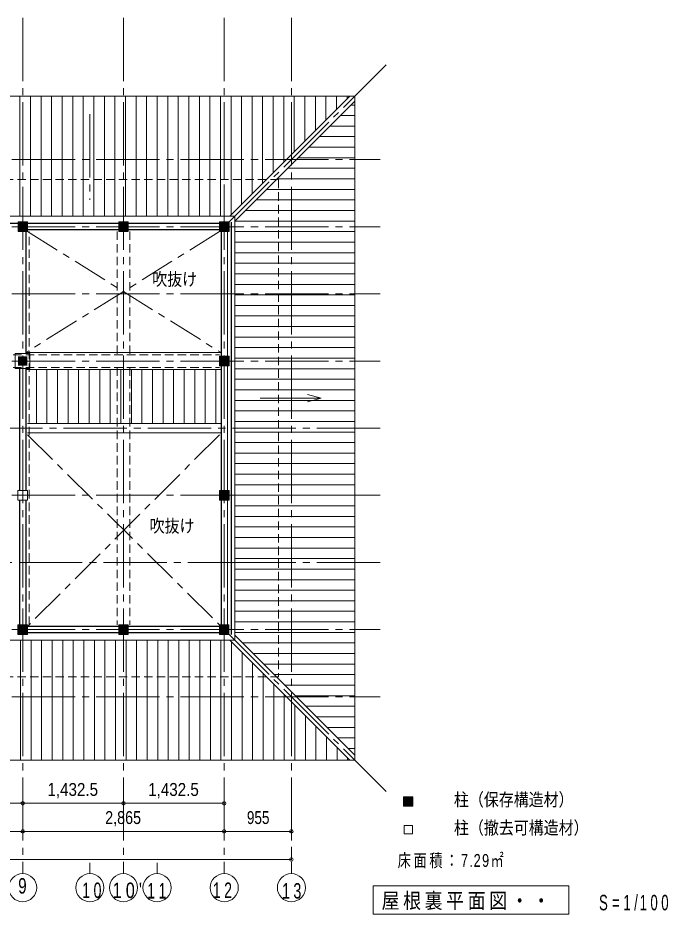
# Model space of a CAD drawing. Units: millimetres at full size, sheet at 1:100. Extents: x -20206 to -877, y -13906 to 13689.
# Drawn here: x -10120 to -877, y -13906 to -1161 of the extents above; entities that cross this region are included whole.
import ezdxf
from ezdxf.enums import TextEntityAlignment as Align

# ---------------------------------------------------------------- set-up
doc = ezdxf.new("R2010")
doc.units = ezdxf.units.MM
doc.header["$LTSCALE"] = 100
doc.header["$PDMODE"] = 32
doc.header["$PDSIZE"] = 50
for name, pattern in [('CHAIN1', [8, 5, -1, 1, -1]), ('CHAIN2', [12, 9, -1, 1, -1]), ('DASHED1', [1.8, 1.2, -0.6])]:
    doc.linetypes.add(name, pattern=pattern)
for name, color, linetype, lineweight in [('1-0_通り心', 253, 'CHAIN2', 9), ('1-1_構造・躯体', 7, 'Continuous', 18), ('1-3_仕上げ', 2, 'Continuous', 25), ('1-4_見え掛り', 5, 'Continuous', 15), ('1-6_建具', 5, 'Continuous', 15), ('1-C_ハッチ', 253, 'Continuous', 9), ('1-D_寸法', 4, 'Continuous', 9), ('1-E_文字', 3, 'Continuous', 9), ('1-F_補助線', 4, 'Continuous', 9)]:
    doc.layers.add(name, color=color, linetype=linetype, lineweight=lineweight)
doc.layers.add('1-B_予備', color=8, linetype='Continuous')
doc.styles.add('ＭＳ Ｐゴシック', font='')
doc.styles.get('ＭＳ Ｐゴシック').set_extended_font_data('MS PGothic')

# ---------------------------------------------------------------- blocks, each defined once
blk = doc.blocks.new('9')
at = {"layer": '1-E_文字', "color": 4}
blk.add_circle((1.4, 43.1), 200, dxfattribs=at)
at = {"layer": '1-E_文字', "style": 'ＭＳ Ｐゴシック', "width": 0.75}
blk.add_text('9', height=219.9, dxfattribs=at).set_placement((-62.6, -106.9), align=Align.BOTTOM_LEFT)
blk = doc.blocks.new('10')
at = {"layer": '1-E_文字', "color": 4}
blk.add_circle((-6.1, 43.1), 200, dxfattribs=at)
at = {"layer": '1-E_文字', "insert": (-115.1, -106.9), "char_height": 219.9, "attachment_point": 7, "style": 'ＭＳ Ｐゴシック'}
blk.add_mtext('\\T1.44;\\W0.7;10', dxfattribs=at)
blk = doc.blocks.new("10'")
at = {"layer": '1-E_文字', "color": 4}
blk.add_circle((1.3, 7.4), 200, dxfattribs=at)
at = {"layer": '1-E_文字', "insert": (-152.7, -142.6), "char_height": 219.9, "attachment_point": 7, "style": 'ＭＳ Ｐゴシック'}
blk.add_mtext("\\T1.46;\\W0.8;10'", dxfattribs=at)
blk = doc.blocks.new('11s')
at = {"layer": '1-F_補助線'}
blk.add_circle((2.9, 154.1), 200, dxfattribs=at)
at = {"layer": '1-F_補助線', "color": 3, "insert": (-137.5, 0), "char_height": 219.9, "attachment_point": 7, "style": 'ＭＳ Ｐゴシック'}
blk.add_mtext('\\T1.44;\\W0.7;11', dxfattribs=at)
blk = doc.blocks.new('12')
at = {"layer": '1-E_文字', "color": 4}
blk.add_circle((7.3, 42.1), 200, dxfattribs=at)
at = {"layer": '1-E_文字', "insert": (-155.3, -104), "char_height": 219.9, "attachment_point": 7, "style": 'ＭＳ Ｐゴシック'}
blk.add_mtext('\\T1.44;\\W0.7;12', dxfattribs=at)
blk = doc.blocks.new('13')
at = {"layer": '1-E_文字', "color": 4}
blk.add_circle((-0.2, 45.1), 200, dxfattribs=at)
at = {"layer": '1-E_文字', "insert": (-132.8, -113.1), "char_height": 219.9, "attachment_point": 7, "style": 'ＭＳ Ｐゴシック'}
blk.add_mtext('\\T1.44;\\W0.7;13', dxfattribs=at)

msp = doc.modelspace()

# ---------------------------------------------------------------- linework, layer by layer
at = {"layer": '1-0_通り心'}
for p, q in [((-10051.7, -1161.4), (-10051.7, -13330)), ((-8619.2, -1161.4), (-8619.2, -13330)), ((-7186.7, -1161.4), (-7186.7, -13330)), ((-6231.7, -1161.4), (-6231.7, -13330)), ((-7186.7, -4130.5), (-4884.4, -1828.1)), ((-9096.7, -2531.3), (-9096.7, -3748)), ((-7186.7, -2531.3), (-7186.7, -3748)), ((-19806.3, -3175.5), (-4970.9, -3175.5)), ((-19806.3, -4130.5), (-4970.9, -4130.5)), ((-19806.3, -5085.5), (-4970.9, -5085.5)), ((-19806.3, -6040.5), (-4970.9, -6040.5)), ((-4970.9, -6995.5), (-10684.2, -6995.5)), ((-19806.3, -7950.5), (-4970.9, -7950.5)), ((-6804.3, -8905.5), (-19806.3, -8905.5)), ((-4970.9, -8905.5), (-6804.3, -8905.5)), ((-19806.3, -9860.5), (-4970.9, -9860.5)), ((-7186.7, -9860.5), (-4884.4, -12162.8)), ((-19806.3, -10815.5), (-4970.9, -10815.5)), ((-9096.7, -13177), (-9096.7, -13330)), ((-8141.7, -13177), (-8141.7, -13330))]:
    msp.add_line(p, q, dxfattribs=at)
at = {"layer": '1-1_構造・躯体', "color": 6, "lineweight": 20}
for p, q in [((-7254.2, -9793), (-7254.2, -9929.3)), ((-7119.2, -9793), (-7254.2, -9793)), ((-7119.2, -9794.3), (-7254.2, -9794.3)), ((-7119.2, -9929.3), (-7119.2, -9793)), ((-7254.2, -9928), (-7119.2, -9928)), ((-7254.2, -9929.3), (-7119.2, -9929.3))]:
    msp.add_line(p, q, dxfattribs=at)
for points in [[(-10117.9, -4198), (-9982.9, -4198), (-9982.9, -4063), (-10117.9, -4063)], [(-8686.7, -4198), (-8551.7, -4198), (-8551.7, -4063), (-8686.7, -4063)], [(-8686.1, -4199.3), (-8551.1, -4199.3), (-8551.1, -4064.3), (-8686.1, -4064.3)], [(-7253.6, -4198), (-7118.6, -4198), (-7118.6, -4063), (-7253.6, -4063)], [(-7253.6, -6108), (-7118.6, -6108), (-7118.6, -5973), (-7253.6, -5973)], [(-10119.2, -8018), (-9984.2, -8018), (-9984.2, -7883), (-10119.2, -7883)], [(-7253.6, -8018), (-7118.6, -8018), (-7118.6, -7883), (-7253.6, -7883)], [(-10119.9, -9929.3), (-9984.9, -9929.3), (-9984.9, -9794.3), (-10119.9, -9794.3)], [(-8686.7, -9928), (-8551.7, -9928), (-8551.7, -9793), (-8686.7, -9793)], [(-8686.1, -9929.3), (-8551.1, -9929.3), (-8551.1, -9794.3), (-8686.1, -9794.3)]]:
    msp.add_lwpolyline(points, close=True, dxfattribs=at)
at = {"layer": '1-1_構造・躯体'}
for points in [[(-10158.1, -6145.5), (-9948.1, -6145.5), (-9948.1, -5935.5), (-10158.1, -5935.5)], [(-4638.4, -12373), (-4503.4, -12373), (-4503.4, -12238), (-4638.4, -12238)], [(-4630.9, -12765.5), (-4510.9, -12765.5), (-4510.9, -12645.5), (-4630.9, -12645.5)]]:
    msp.add_lwpolyline(points, close=True, dxfattribs=at)
at = {"layer": '1-3_仕上げ'}
for p, q in [((-7086.7, -4064.3), (-7086.7, -9929.3)), ((-10117.9, -4085.5), (-11894.2, -4085.5)), ((-10006.7, -4198), (-10006.7, -5935.5)), ((-8686.7, -4085.5), (-9982.9, -4085.5)), ((-8686.7, -4175.5), (-9982.9, -4175.5)), ((-7253.6, -4085.5), (-8551.7, -4085.5)), ((-7253.6, -4175.5), (-8551.7, -4175.5)), ((-7231.7, -4198), (-7231.7, -5973)), ((-7231.7, -6108), (-7231.7, -7883)), ((-10096.7, -6145.5), (-10096.7, -7883)), ((-10006.7, -6145.5), (-10006.7, -7883)), ((-10096.7, -8018), (-10096.7, -9794.3)), ((-10006.7, -8018), (-10006.7, -9794.3)), ((-7231.7, -8018), (-7231.7, -9793)), ((-8686.1, -9815.5), (-9984.9, -9815.5)), ((-8686.1, -9905.5), (-9984.9, -9905.5)), ((-7254.2, -9815.5), (-8551.1, -9815.5)), ((-7254.2, -9905.5), (-8551.1, -9905.5))]:
    msp.add_line(p, q, dxfattribs=at)
at = {"layer": '1-4_見え掛り'}
for p, q in [((-18591.7, -2275.5), (-5331.7, -2275.5)), ((-7107.4, -3980.5), (-5402.4, -2275.5)), ((-5331.7, -2275.5), (-5331.7, -11715.5)), ((-7036.7, -4051.2), (-5331.7, -2346.2)), ((-7141.7, -4199.3), (-7141.7, -5973)), ((-10006.7, -5920.5), (-7231.7, -5920.5)), ((-7141.7, -7883), (-7141.7, -6108)), ((-10006.7, -6160.5), (-7231.7, -6160.5)), ((-7231.7, -6928), (-9984.2, -6928)), ((-7231.7, -7063), (-9984.2, -7063)), ((-7141.7, -9794.3), (-7141.7, -8018)), ((-18591.7, -11715.5), (-5331.7, -11715.5))]:
    msp.add_line(p, q, dxfattribs=at)
at = {"layer": '1-4_見え掛り', "linetype": 'DASHED1'}
for p, q in [((-17506.7, -3460.5), (-6416.7, -3460.5)), ((-6416.7, -3460.5), (-6416.7, -10530.5)), ((-9961.7, -9794.3), (-9961.7, -4198)), ((-8709.2, -4199.3), (-8709.2, -5950.5)), ((-8529.2, -4199.3), (-8529.2, -5950.5)), ((-16669.2, -5950.5), (-7253.6, -5950.5)), ((-16669.2, -6130.5), (-7253.6, -6130.5)), ((-8709.2, -6130.5), (-8709.2, -9793)), ((-8529.2, -6130.5), (-8529.2, -9793))]:
    msp.add_line(p, q, dxfattribs=at)
msp.add_lwpolyline([(-17506.7, -3460.5), (-17506.7, -10530.5), (-6416.7, -10530.5)], dxfattribs=at)
at = {"layer": '1-6_建具'}
for p, q in [((-7036.7, -9939.7), (-5331.7, -11644.7)), ((-16886.7, -10010.5), (-7036.7, -10010.5)), ((-5402.4, -11715.5), (-7107.4, -10010.5))]:
    msp.add_line(p, q, dxfattribs=at)
msp.add_lwpolyline([(-16886.7, -3980.5), (-7036.7, -3980.5), (-7036.7, -10010.5)], dxfattribs=at)
at = {"layer": '1-B_予備'}
for points in [[(-10119.2, -4064.3), (-10119.2, -4199.3), (-9984.2, -4064.3), (-9984.2, -4199.3)], [(-8686.7, -4064.3), (-8686.7, -4199.3), (-8551.7, -4064.3), (-8551.7, -4199.3)], [(-7254.2, -4064.3), (-7254.2, -4199.3), (-7119.2, -4064.3), (-7119.2, -4199.3)], [(-10119.2, -5973), (-10119.2, -6108), (-9984.2, -5973), (-9984.2, -6108)], [(-7254.2, -5973), (-7254.2, -6108), (-7119.2, -5973), (-7119.2, -6108)], [(-7254.2, -7883), (-7254.2, -8018), (-7119.2, -7883), (-7119.2, -8018)], [(-10119.2, -9793), (-10119.2, -9928), (-9984.2, -9793), (-9984.2, -9928)], [(-8686.7, -9793), (-8686.7, -9928), (-8551.7, -9793), (-8551.7, -9928)], [(-7254.2, -9793), (-7254.2, -9928), (-7119.2, -9793), (-7119.2, -9928)], [(-4638.4, -12238), (-4638.4, -12373), (-4503.4, -12238), (-4503.4, -12373)]]:
    msp.add_solid(points, dxfattribs=at)
at = {"layer": '1-C_ハッチ'}
for p, q in [((-10090.5, -3980.5), (-10090.5, -2275.5)), ((-9940.5, -3980.5), (-9940.5, -2275.5)), ((-9790.5, -3980.5), (-9790.5, -2275.5)), ((-9640.5, -3980.5), (-9640.5, -2275.5)), ((-9490.5, -3980.5), (-9490.5, -2275.5)), ((-9340.5, -3980.5), (-9340.5, -2275.5)), ((-9190.5, -3980.5), (-9190.5, -2275.5)), ((-9040.5, -3980.5), (-9040.5, -2275.5)), ((-8890.5, -3980.5), (-8890.5, -2275.5)), ((-8740.5, -3980.5), (-8740.5, -2275.5)), ((-8590.5, -3980.5), (-8590.5, -2275.5)), ((-8440.5, -3980.5), (-8440.5, -2275.5)), ((-8290.5, -3980.5), (-8290.5, -2275.5)), ((-8140.5, -3980.5), (-8140.5, -2275.5)), ((-7990.5, -3980.5), (-7990.5, -2275.5)), ((-7840.5, -3980.5), (-7840.5, -2275.5)), ((-7690.5, -3980.5), (-7690.5, -2275.5)), ((-7540.5, -3980.5), (-7540.5, -2275.5)), ((-7390.5, -3980.5), (-7390.5, -2275.5)), ((-7240.5, -3980.5), (-7240.5, -2275.5)), ((-7090.5, -3963.5), (-7090.5, -2275.5)), ((-6940.5, -3813.5), (-6940.5, -2275.5)), ((-6790.5, -3663.5), (-6790.5, -2275.5)), ((-6640.5, -3513.5), (-6640.5, -2275.5)), ((-6490.5, -3363.5), (-6490.5, -2275.5)), ((-6340.5, -3213.5), (-6340.5, -2275.5)), ((-6190.5, -3063.5), (-6190.5, -2275.5)), ((-6040.5, -2913.5), (-6040.5, -2275.5)), ((-5890.5, -2763.5), (-5890.5, -2275.5)), ((-5740.5, -2613.5), (-5740.5, -2275.5)), ((-5590.5, -2463.5), (-5590.5, -2275.5)), ((-5440.5, -2313.5), (-5440.5, -2275.5)), ((-5385.6, -2400), (-5331.7, -2400)), ((-5535.6, -2550), (-5331.7, -2550)), ((-5685.6, -2700), (-5331.7, -2700)), ((-5835.6, -2850), (-5331.7, -2850)), ((-5985.6, -3000), (-5331.7, -3000)), ((-6135.6, -3150), (-5331.7, -3150)), ((-6285.6, -3300), (-5331.7, -3300)), ((-6435.6, -3450), (-5331.7, -3450)), ((-6585.6, -3600), (-5331.7, -3600)), ((-6735.6, -3750), (-5331.7, -3750)), ((-6885.6, -3900), (-5331.7, -3900)), ((-7035.6, -4050), (-5331.7, -4050)), ((-7036.7, -4200), (-5331.7, -4200)), ((-7036.7, -4350), (-5331.7, -4350)), ((-7036.7, -4500), (-5331.7, -4500)), ((-7036.7, -4650), (-5331.7, -4650)), ((-7036.7, -4800), (-5331.7, -4800)), ((-7036.7, -4950), (-5331.7, -4950)), ((-7036.7, -5100), (-5331.7, -5100)), ((-7036.7, -5250), (-5331.7, -5250)), ((-7036.7, -5400), (-5331.7, -5400)), ((-7036.7, -5550), (-5331.7, -5550)), ((-7036.7, -5700), (-5331.7, -5700)), ((-7036.7, -5850), (-5331.7, -5850)), ((-7036.7, -6000), (-5331.7, -6000)), ((-9856.7, -6160.5), (-9856.7, -6928)), ((-9706.7, -6160.5), (-9706.7, -6928)), ((-9556.7, -6160.5), (-9556.7, -6928)), ((-9406.7, -6160.5), (-9406.7, -6928)), ((-9256.7, -6160.5), (-9256.7, -6928)), ((-9106.7, -6160.5), (-9106.7, -6928)), ((-8956.7, -6160.5), (-8956.7, -6928)), ((-8806.7, -6160.5), (-8806.7, -6928)), ((-8656.7, -6160.5), (-8656.7, -6928)), ((-8506.7, -6160.5), (-8506.7, -6928)), ((-8356.7, -6160.5), (-8356.7, -6928)), ((-8206.7, -6160.5), (-8206.7, -6928)), ((-8056.7, -6160.5), (-8056.7, -6928)), ((-7906.7, -6160.5), (-7906.7, -6928)), ((-7756.7, -6160.5), (-7756.7, -6928)), ((-7606.7, -6160.5), (-7606.7, -6928)), ((-7456.7, -6160.5), (-7456.7, -6928)), ((-7306.7, -6160.5), (-7306.7, -6928)), ((-7036.7, -6150), (-5331.7, -6150)), ((-7036.7, -6300), (-5331.7, -6300)), ((-7036.7, -6450), (-5331.7, -6450)), ((-7036.7, -6600), (-5331.7, -6600)), ((-7036.7, -6750), (-5331.7, -6750)), ((-7036.7, -6900), (-5331.7, -6900)), ((-7036.7, -7050), (-5331.7, -7050)), ((-7036.7, -7200), (-5331.7, -7200)), ((-7036.7, -7350), (-5331.7, -7350)), ((-7036.7, -7500), (-5331.7, -7500)), ((-7036.7, -7650), (-5331.7, -7650)), ((-7036.7, -7800), (-5331.7, -7800)), ((-7036.7, -7950), (-5331.7, -7950)), ((-7036.7, -8100), (-5331.7, -8100)), ((-7036.7, -8250), (-5331.7, -8250)), ((-7036.7, -8400), (-5331.7, -8400)), ((-7036.7, -8550), (-5331.7, -8550)), ((-7036.7, -8700), (-5331.7, -8700)), ((-7036.7, -8850), (-5331.7, -8850)), ((-7036.7, -9000), (-5331.7, -9000)), ((-7036.7, -9150), (-5331.7, -9150)), ((-7036.7, -9300), (-5331.7, -9300)), ((-7036.7, -9450), (-5331.7, -9450)), ((-7036.7, -9600), (-5331.7, -9600)), ((-7036.7, -9750), (-5331.7, -9750)), ((-7036.7, -9900), (-5331.7, -9900)), ((-10082.9, -10010.5), (-10082.9, -11715.5)), ((-9932.9, -10010.5), (-9932.9, -11715.5)), ((-9782.9, -10010.5), (-9782.9, -11715.5)), ((-9632.9, -10010.5), (-9632.9, -11715.5)), ((-9482.9, -10010.5), (-9482.9, -11715.5)), ((-9332.9, -10010.5), (-9332.9, -11715.5)), ((-9182.9, -10010.5), (-9182.9, -11715.5)), ((-9032.9, -10010.5), (-9032.9, -11715.5)), ((-8882.9, -10010.5), (-8882.9, -11715.5)), ((-8732.9, -10010.5), (-8732.9, -11715.5)), ((-8582.9, -10010.5), (-8582.9, -11715.5)), ((-8432.9, -10010.5), (-8432.9, -11715.5)), ((-8282.9, -10010.5), (-8282.9, -11715.5)), ((-8132.9, -10010.5), (-8132.9, -11715.5)), ((-7982.9, -10010.5), (-7982.9, -11715.5)), ((-7832.9, -10010.5), (-7832.9, -11715.5)), ((-7682.9, -10010.5), (-7682.9, -11715.5)), ((-7532.9, -10010.5), (-7532.9, -11715.5)), ((-7382.9, -10010.5), (-7382.9, -11715.5)), ((-7232.9, -10010.5), (-7232.9, -11715.5)), ((-7082.9, -10035), (-7082.9, -11715.5)), ((-6926.5, -10050), (-5331.7, -10050)), ((-6932.9, -10185), (-6932.9, -11715.5)), ((-6776.5, -10200), (-5331.7, -10200)), ((-6782.9, -10335), (-6782.9, -11715.5)), ((-6626.5, -10350), (-5331.7, -10350)), ((-6632.9, -10485), (-6632.9, -11715.5)), ((-6476.5, -10500), (-5331.7, -10500)), ((-6482.9, -10635), (-6482.9, -11715.5)), ((-6326.5, -10650), (-5331.7, -10650)), ((-6332.9, -10785), (-6332.9, -11715.5)), ((-6176.5, -10800), (-5331.7, -10800)), ((-6182.9, -10935), (-6182.9, -11715.5)), ((-6026.5, -10950), (-5331.7, -10950)), ((-6032.9, -11085), (-6032.9, -11715.5)), ((-5876.5, -11100), (-5331.7, -11100)), ((-5882.9, -11235), (-5882.9, -11715.5)), ((-5726.5, -11250), (-5331.7, -11250)), ((-5732.9, -11385), (-5732.9, -11715.5)), ((-5576.5, -11400), (-5331.7, -11400)), ((-5582.9, -11535), (-5582.9, -11715.5)), ((-5426.5, -11550), (-5331.7, -11550)), ((-5432.9, -11685), (-5432.9, -11715.5))]:
    msp.add_line(p, q, dxfattribs=at)
at = {"layer": '1-C_ハッチ', "linetype": 'CHAIN1'}
for p, q in [((-7253.6, -4198), (-10006.7, -5920.5)), ((-9984.9, -4198), (-7231.7, -5920.5)), ((-7253.6, -7089.2), (-9984.9, -9815.5)), ((-9984.9, -7089.2), (-7254.2, -9793))]:
    msp.add_line(p, q, dxfattribs=at)
at = {"layer": '1-D_寸法'}
for p, q in [((-10051.7, -12330), (-10051.7, -12082)), ((-8619.2, -12330), (-8619.2, -12082)), ((-7186.7, -12330), (-7186.7, -12082)), ((-11006.7, -12330), (-10051.7, -12330)), ((-10051.7, -12330), (-8619.2, -12330)), ((-8619.2, -12330), (-7186.7, -12330)), ((-6231.7, -12730), (-6231.7, -12482)), ((-13871.7, -12730), (-10051.7, -12730)), ((-10051.7, -12730), (-7186.7, -12730)), ((-7186.7, -12730), (-6231.7, -12730)), ((-6231.7, -13130), (-6231.7, -12948)), ((-17691.7, -13130), (-6231.7, -13130))]:
    msp.add_line(p, q, dxfattribs=at)
for p in [(-10051.7, -12330), (-8619.2, -12330), (-7186.7, -12330), (-10051.7, -12730), (-7186.7, -12730), (-6231.7, -12730), (-6231.7, -13130)]:
    msp.add_point(p, dxfattribs=at)
at = {"layer": '1-E_文字', "color": 4}
for q in [(-6674.8, -6568.9), (-6000.8, -6517.2), (-6000.8, -6620.7)]:
    msp.add_line((-5807.6, -6568.9), q, dxfattribs=at)
msp.add_lwpolyline([(-5070.9, -13505.5), (-5070.9, -13905.5), (-2289.1, -13905.5), (-2289.1, -13505.5)], close=True, dxfattribs=at)

# ---------------------------------------------------------------- block references
at = {"layer": '1-F_補助線'}
for name, p in [('9', (-10053.1, -13573.1)), ('10', (-9090.6, -13573.1)), ("10'", (-8620.6, -13537.4)), ('11s', (-8144.6, -13684.1)), ('12', (-7194, -13572.1)), ('13', (-6231.5, -13575.1))]:
    msp.add_blockref(name, p, dxfattribs=at)

# ---------------------------------------------------------------- texts
at = {"layer": '1-D_寸法', "color": 3, "style": 'ＭＳ Ｐゴシック'}
for s, width, p in [('1,432.5', 0.9, (-9700.5, -12280)), ('1,432.5', 0.9, (-8268, -12280)), ('2,865', 0.85, (-8879.2, -12680)), ('955', 0.8, (-6864.2, -12680))]:
    msp.add_text(s, height=183.3, dxfattribs=dict(at, width=width)).set_placement(p, align=Align.BOTTOM_LEFT)
at = {"layer": '1-E_文字', "style": 'ＭＳ Ｐゴシック', "width": 0.85}
for s, p in [('吹抜け', (-8209.2, -5023.7)), ('吹抜け', (-8246.9, -8531.7)), ('柱（保存構造材）', (-3920.9, -12424.4)), ('柱（撤去可構造材）', (-3920.9, -12824.4))]:
    msp.add_text(s, height=183.3, dxfattribs=at).set_placement(p, align=Align.BOTTOM_LEFT)
at = {"layer": '1-E_文字', "attachment_point": 7, "style": 'ＭＳ Ｐゴシック'}
for s, insert, char_height in [('\\T1.2;\\W0.75;床面積：7.29㎡', (-4720.9, -13255.5), 183.3), ('\\T1.2;\\W0.85;屋根裏平面図・・', (-4950, -13849.7), 219.9), ('\\T1.48;\\W0.65;S=1/100', (-1858.6, -13855.2), 219.9)]:
    msp.add_mtext(s, dxfattribs=dict(at, insert=insert, char_height=char_height))

doc.saveas('drawing.dxf')
